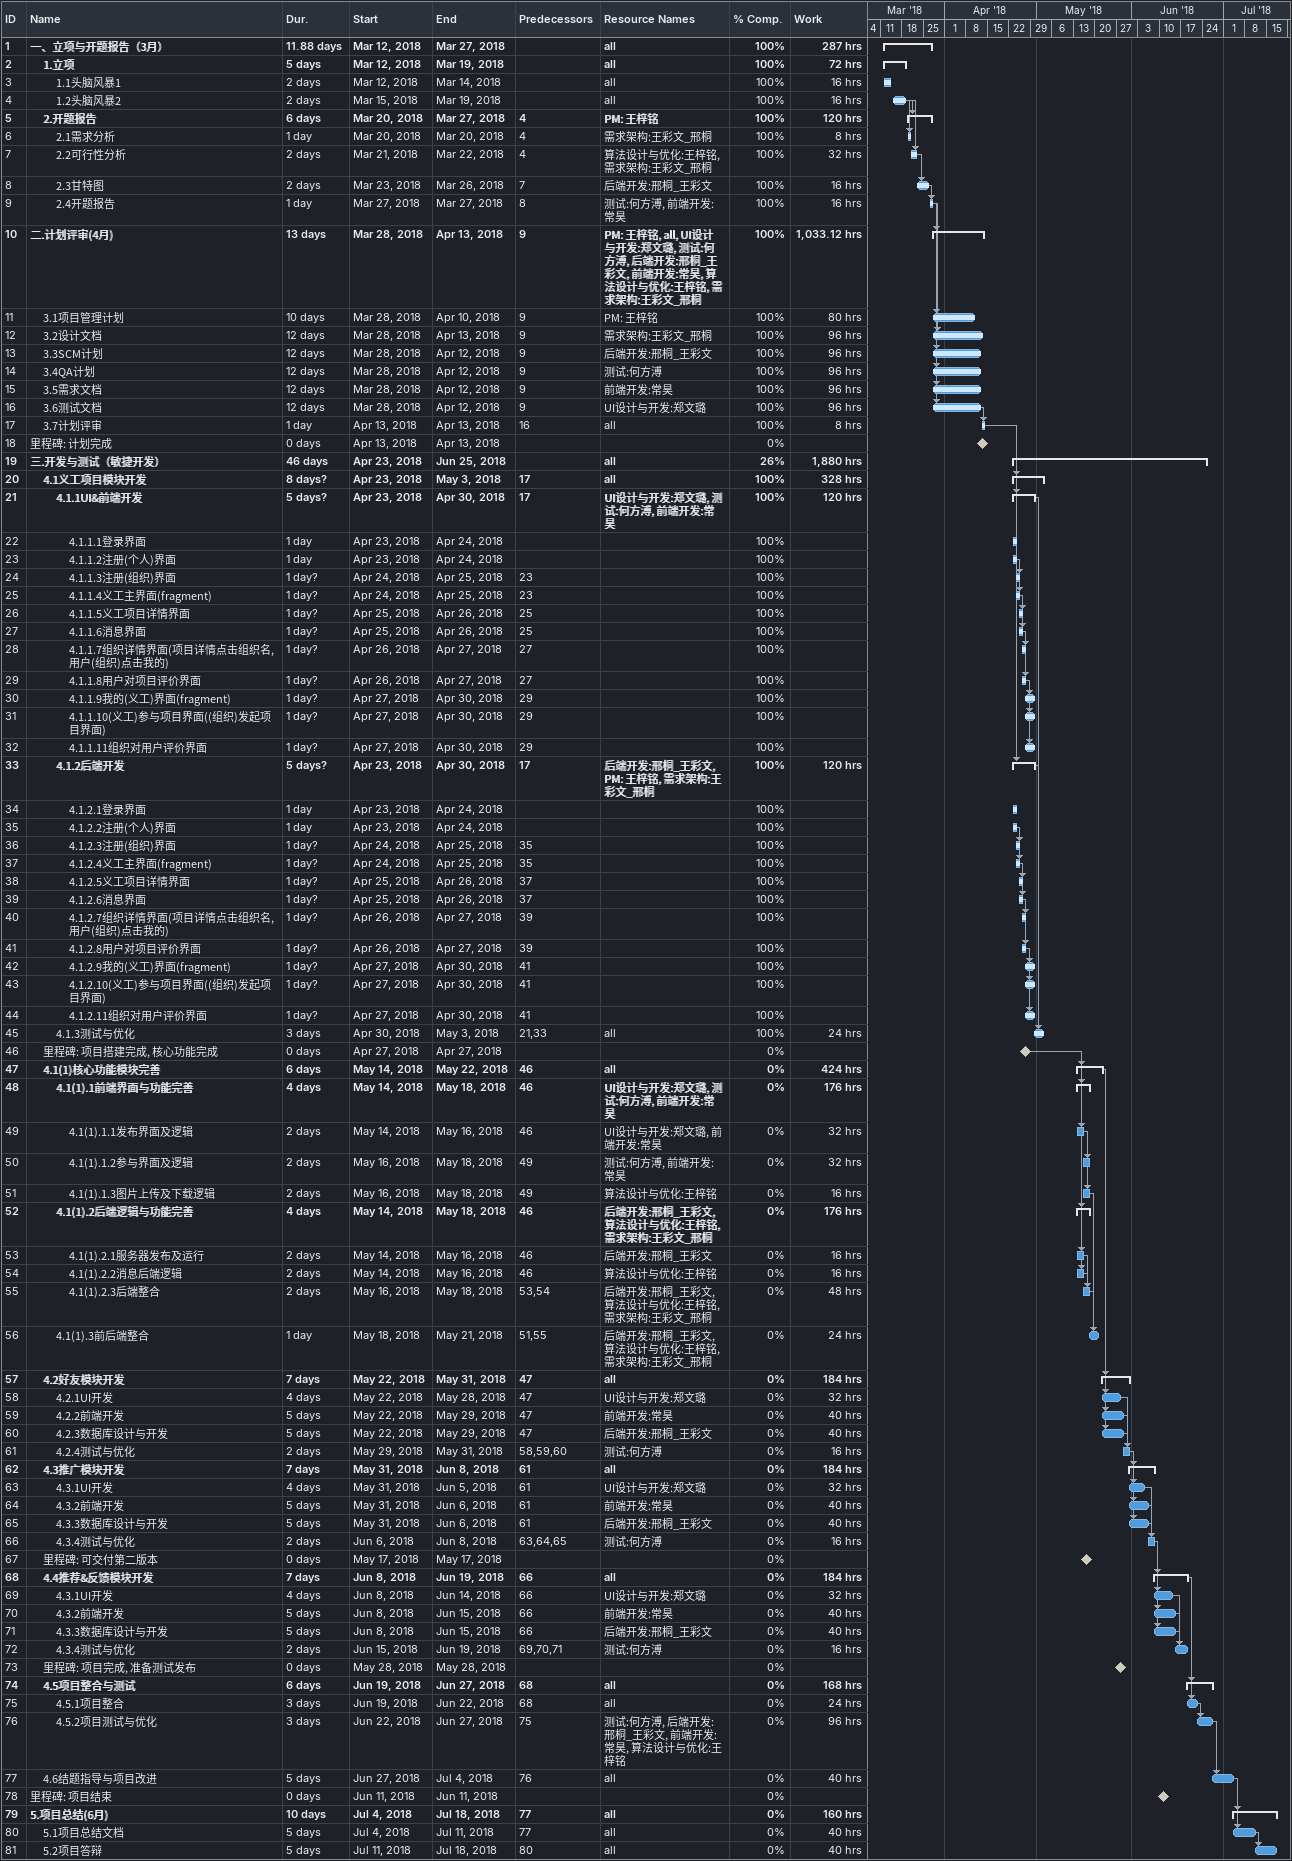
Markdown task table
| ID | Level | Task | Duration | Start | Finish | Predecessors | Resources | % complete | Work (h) |
|---|---|---|---|---|---|---|---|---|---|
| 1 | 1 | **一、立项与开题报告（3月）** | 11.88d | 2018-03-12 | 2018-03-27 |  | all | 100 | 287 |
| 2 | 2 | **1.立项** | 5d | 2018-03-12 | 2018-03-19 |  | all | 100 | 72 |
| 3 | 3 | 1.1头脑风暴1 | 2d | 2018-03-12 | 2018-03-14 |  | all | 100 | 16 |
| 4 | 3 | 1.2头脑风暴2 | 2d | 2018-03-15 | 2018-03-19 |  | all | 100 | 16 |
| 5 | 2 | **2.开题报告** | 6d | 2018-03-20 | 2018-03-27 | 4 | PM: 王梓铭 | 100 | 120 |
| 6 | 3 | 2.1需求分析 | 1d | 2018-03-20 | 2018-03-20 | 4 | 需求架构:王彩文_邢桐 | 100 | 8 |
| 7 | 3 | 2.2可行性分析 | 2d | 2018-03-21 | 2018-03-22 | 4 | 算法设计与优化:王梓铭, 需求架构:王彩文_邢桐 | 100 | 32 |
| 8 | 3 | 2.3甘特图 | 2d | 2018-03-23 | 2018-03-26 | 7 | 后端开发:邢桐_王彩文 | 100 | 16 |
| 9 | 3 | 2.4开题报告 | 1d | 2018-03-27 | 2018-03-27 | 8 | 测试:何方溥, 前端开发:常昊 | 100 | 16 |
| 10 | 1 | **二.计划评审(4月)** | 13d | 2018-03-28 | 2018-04-13 | 9 | PM: 王梓铭, all, UI设计与开发:郑文璐, 测试:何方溥, 后端开发:邢桐_王彩文, 前端开发:常昊, 算法设计与优化:王梓铭, 需求架构:王彩文_邢桐 | 100 | 1033.12 |
| 11 | 2 | 3.1项目管理计划 | 10d | 2018-03-28 | 2018-04-10 | 9 | PM: 王梓铭 | 100 | 80 |
| 12 | 2 | 3.2设计文档 | 12d | 2018-03-28 | 2018-04-13 | 9 | 需求架构:王彩文_邢桐 | 100 | 96 |
| 13 | 2 | 3.3SCM计划 | 12d | 2018-03-28 | 2018-04-12 | 9 | 后端开发:邢桐_王彩文 | 100 | 96 |
| 14 | 2 | 3.4QA计划 | 12d | 2018-03-28 | 2018-04-12 | 9 | 测试:何方溥 | 100 | 96 |
| 15 | 2 | 3.5需求文档 | 12d | 2018-03-28 | 2018-04-12 | 9 | 前端开发:常昊 | 100 | 96 |
| 16 | 2 | 3.6测试文档 | 12d | 2018-03-28 | 2018-04-12 | 9 | UI设计与开发:郑文璐 | 100 | 96 |
| 17 | 2 | 3.7计划评审 | 1d | 2018-04-13 | 2018-04-13 | 16 | all | 100 | 8 |
| 18 | 1 | 里程碑: 计划完成 | 0d | 2018-04-13 | 2018-04-13 |  |  | 0 |  |
| 19 | 1 | **三.开发与测试（敏捷开发）** | 46d | 2018-04-23 | 2018-06-25 |  | all | 26 | 1880 |
| 20 | 2 | **4.1义工项目模块开发** | 8d? | 2018-04-23 | 2018-05-03 | 17 | all | 100 | 328 |
| 21 | 3 | **4.1.1UI&前端开发** | 5d? | 2018-04-23 | 2018-04-30 | 17 | UI设计与开发:郑文璐, 测试:何方溥, 前端开发:常昊 | 100 | 120 |
| 22 | 4 | 4.1.1.1登录界面 | 1d | 2018-04-23 | 2018-04-24 |  |  | 100 |  |
| 23 | 4 | 4.1.1.2注册(个人)界面 | 1d | 2018-04-23 | 2018-04-24 |  |  | 100 |  |
| 24 | 4 | 4.1.1.3注册(组织)界面 | 1d? | 2018-04-24 | 2018-04-25 | 23 |  | 100 |  |
| 25 | 4 | 4.1.1.4义工主界面(fragment) | 1d? | 2018-04-24 | 2018-04-25 | 23 |  | 100 |  |
| 26 | 4 | 4.1.1.5义工项目详情界面 | 1d? | 2018-04-25 | 2018-04-26 | 25 |  | 100 |  |
| 27 | 4 | 4.1.1.6消息界面 | 1d? | 2018-04-25 | 2018-04-26 | 25 |  | 100 |  |
| 28 | 4 | 4.1.1.7组织详情界面(项目详情点击组织名, 用户(组织)点击我的) | 1d? | 2018-04-26 | 2018-04-27 | 27 |  | 100 |  |
| 29 | 4 | 4.1.1.8用户对项目评价界面 | 1d? | 2018-04-26 | 2018-04-27 | 27 |  | 100 |  |
| 30 | 4 | 4.1.1.9我的(义工)界面(fragment) | 1d? | 2018-04-27 | 2018-04-30 | 29 |  | 100 |  |
| 31 | 4 | 4.1.1.10(义工)参与项目界面((组织)发起项目界面) | 1d? | 2018-04-27 | 2018-04-30 | 29 |  | 100 |  |
| 32 | 4 | 4.1.1.11组织对用户评价界面 | 1d? | 2018-04-27 | 2018-04-30 | 29 |  | 100 |  |
| 33 | 3 | **4.1.2后端开发** | 5d? | 2018-04-23 | 2018-04-30 | 17 | 后端开发:邢桐_王彩文, PM: 王梓铭, 需求架构:王彩文_邢桐 | 100 | 120 |
| 34 | 4 | 4.1.2.1登录界面 | 1d | 2018-04-23 | 2018-04-24 |  |  | 100 |  |
| 35 | 4 | 4.1.2.2注册(个人)界面 | 1d | 2018-04-23 | 2018-04-24 |  |  | 100 |  |
| 36 | 4 | 4.1.2.3注册(组织)界面 | 1d? | 2018-04-24 | 2018-04-25 | 35 |  | 100 |  |
| 37 | 4 | 4.1.2.4义工主界面(fragment) | 1d? | 2018-04-24 | 2018-04-25 | 35 |  | 100 |  |
| 38 | 4 | 4.1.2.5义工项目详情界面 | 1d? | 2018-04-25 | 2018-04-26 | 37 |  | 100 |  |
| 39 | 4 | 4.1.2.6消息界面 | 1d? | 2018-04-25 | 2018-04-26 | 37 |  | 100 |  |
| 40 | 4 | 4.1.2.7组织详情界面(项目详情点击组织名, 用户(组织)点击我的) | 1d? | 2018-04-26 | 2018-04-27 | 39 |  | 100 |  |
| 41 | 4 | 4.1.2.8用户对项目评价界面 | 1d? | 2018-04-26 | 2018-04-27 | 39 |  | 100 |  |
| 42 | 4 | 4.1.2.9我的(义工)界面(fragment) | 1d? | 2018-04-27 | 2018-04-30 | 41 |  | 100 |  |
| 43 | 4 | 4.1.2.10(义工)参与项目界面((组织)发起项目界面) | 1d? | 2018-04-27 | 2018-04-30 | 41 |  | 100 |  |
| 44 | 4 | 4.1.2.11组织对用户评价界面 | 1d? | 2018-04-27 | 2018-04-30 | 41 |  | 100 |  |
| 45 | 3 | 4.1.3测试与优化 | 3d | 2018-04-30 | 2018-05-03 | 21, 33 | all | 100 | 24 |
| 46 | 2 | 里程碑: 项目搭建完成, 核心功能完成 | 0d | 2018-04-27 | 2018-04-27 |  |  | 0 |  |
| 47 | 2 | **4.1(1)核心功能模块完善** | 6d | 2018-05-14 | 2018-05-22 | 46 | all | 0 | 424 |
| 48 | 3 | **4.1(1).1前端界面与功能完善** | 4d | 2018-05-14 | 2018-05-18 | 46 | UI设计与开发:郑文璐, 测试:何方溥, 前端开发:常昊 | 0 | 176 |
| 49 | 4 | 4.1(1).1.1发布界面及逻辑 | 2d | 2018-05-14 | 2018-05-16 | 46 | UI设计与开发:郑文璐, 前端开发:常昊 | 0 | 32 |
| 50 | 4 | 4.1(1).1.2参与界面及逻辑 | 2d | 2018-05-16 | 2018-05-18 | 49 | 测试:何方溥, 前端开发:常昊 | 0 | 32 |
| 51 | 4 | 4.1(1).1.3图片上传及下载逻辑 | 2d | 2018-05-16 | 2018-05-18 | 49 | 算法设计与优化:王梓铭 | 0 | 16 |
| 52 | 3 | **4.1(1).2后端逻辑与功能完善** | 4d | 2018-05-14 | 2018-05-18 | 46 | 后端开发:邢桐_王彩文, 算法设计与优化:王梓铭, 需求架构:王彩文_邢桐 | 0 | 176 |
| 53 | 4 | 4.1(1).2.1服务器发布及运行 | 2d | 2018-05-14 | 2018-05-16 | 46 | 后端开发:邢桐_王彩文 | 0 | 16 |
| 54 | 4 | 4.1(1).2.2消息后端逻辑 | 2d | 2018-05-14 | 2018-05-16 | 46 | 算法设计与优化:王梓铭 | 0 | 16 |
| 55 | 4 | 4.1(1).2.3后端整合 | 2d | 2018-05-16 | 2018-05-18 | 53, 54 | 后端开发:邢桐_王彩文, 算法设计与优化:王梓铭, 需求架构:王彩文_邢桐 | 0 | 48 |
| 56 | 3 | 4.1(1).3前后端整合 | 1d | 2018-05-18 | 2018-05-21 | 51, 55 | 后端开发:邢桐_王彩文, 算法设计与优化:王梓铭, 需求架构:王彩文_邢桐 | 0 | 24 |
| 57 | 2 | **4.2好友模块开发** | 7d | 2018-05-22 | 2018-05-31 | 47 | all | 0 | 184 |
| 58 | 3 | 4.2.1UI开发 | 4d | 2018-05-22 | 2018-05-28 | 47 | UI设计与开发:郑文璐 | 0 | 32 |
| 59 | 3 | 4.2.2前端开发 | 5d | 2018-05-22 | 2018-05-29 | 47 | 前端开发:常昊 | 0 | 40 |
| 60 | 3 | 4.2.3数据库设计与开发 | 5d | 2018-05-22 | 2018-05-29 | 47 | 后端开发:邢桐_王彩文 | 0 | 40 |
| 61 | 3 | 4.2.4测试与优化 | 2d | 2018-05-29 | 2018-05-31 | 58, 59, 60 | 测试:何方溥 | 0 | 16 |
| 62 | 2 | **4.3推广模块开发** | 7d | 2018-05-31 | 2018-06-08 | 61 | all | 0 | 184 |
| 63 | 3 | 4.3.1UI开发 | 4d | 2018-05-31 | 2018-06-05 | 61 | UI设计与开发:郑文璐 | 0 | 32 |
| 64 | 3 | 4.3.2前端开发 | 5d | 2018-05-31 | 2018-06-06 | 61 | 前端开发:常昊 | 0 | 40 |
| 65 | 3 | 4.3.3数据库设计与开发 | 5d | 2018-05-31 | 2018-06-06 | 61 | 后端开发:邢桐_王彩文 | 0 | 40 |
| 66 | 3 | 4.3.4测试与优化 | 2d | 2018-06-06 | 2018-06-08 | 63, 64, 65 | 测试:何方溥 | 0 | 16 |
| 67 | 2 | 里程碑: 可交付第二版本 | 0d | 2018-05-17 | 2018-05-17 |  |  | 0 |  |
| 68 | 2 | **4.4推荐&反馈模块开发** | 7d | 2018-06-08 | 2018-06-19 | 66 | all | 0 | 184 |
| 69 | 3 | 4.3.1UI开发 | 4d | 2018-06-08 | 2018-06-14 | 66 | UI设计与开发:郑文璐 | 0 | 32 |
| 70 | 3 | 4.3.2前端开发 | 5d | 2018-06-08 | 2018-06-15 | 66 | 前端开发:常昊 | 0 | 40 |
| 71 | 3 | 4.3.3数据库设计与开发 | 5d | 2018-06-08 | 2018-06-15 | 66 | 后端开发:邢桐_王彩文 | 0 | 40 |
| 72 | 3 | 4.3.4测试与优化 | 2d | 2018-06-15 | 2018-06-19 | 69, 70, 71 | 测试:何方溥 | 0 | 16 |
| 73 | 2 | 里程碑: 项目完成, 准备测试发布 | 0d | 2018-05-28 | 2018-05-28 |  |  | 0 |  |
| 74 | 2 | **4.5项目整合与测试** | 6d | 2018-06-19 | 2018-06-27 | 68 | all | 0 | 168 |
| 75 | 3 | 4.5.1项目整合 | 3d | 2018-06-19 | 2018-06-22 | 68 | all | 0 | 24 |
| 76 | 3 | 4.5.2项目测试与优化 | 3d | 2018-06-22 | 2018-06-27 | 75 | 测试:何方溥, 后端开发:邢桐_王彩文, 前端开发:常昊, 算法设计与优化:王梓铭 | 0 | 96 |
| 77 | 2 | 4.6结题指导与项目改进 | 5d | 2018-06-27 | 2018-07-04 | 76 | all | 0 | 40 |
| 78 | 1 | 里程碑: 项目结束 | 0d | 2018-06-11 | 2018-06-11 |  |  | 0 |  |
| 79 | 1 | **5.项目总结(6月)** | 10d | 2018-07-04 | 2018-07-18 | 77 | all | 0 | 160 |
| 80 | 2 | 5.1项目总结文档 | 5d | 2018-07-04 | 2018-07-11 | 77 | all | 0 | 40 |
| 81 | 2 | 5.2项目答辩 | 5d | 2018-07-11 | 2018-07-18 | 80 | all | 0 | 40 |
